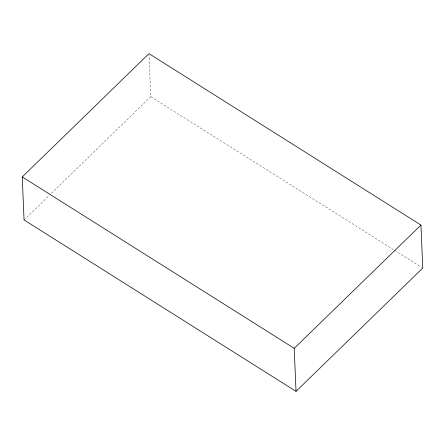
<?xml version="1.0" encoding="UTF-8"?>
<svg xmlns="http://www.w3.org/2000/svg" width="445" height="445" viewBox="0 0 445 445"><rect width="100%" height="100%" fill="white"/><g stroke="black" fill="none" stroke-linecap="round" stroke-linejoin="round"><path stroke-width="0.33" stroke-dasharray="2.23 1.67" d="M24.052 219.952L49.401 195.294M51.386 193.358L150.777 96.66L149.031 55.024M150.777 96.66L393.964 249.929M394.554 250.301L421.576 267.328"/><path stroke-width="0.67" d="M22.25 176.932L148.975 53.639L420.948 225.048L422.75 268.068L296.025 391.361L24.052 219.952L22.25 176.932L294.223 348.34L296.025 391.361M294.223 348.34L420.948 225.048"/></g></svg>
